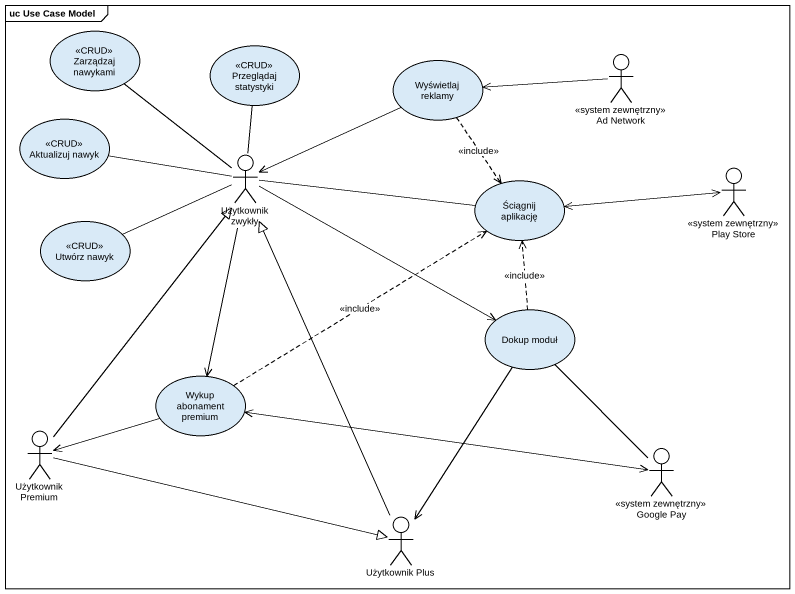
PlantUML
@startuml
mainframe uc Use Case Model
usecase "Zarządzaj nawykami" as Zarządzaj_nawykami <<CRUD>>
usecase "Przeglądaj statystyki" as Przeglądaj_statystyki <<CRUD>>
actor "Ad Network" as Ad_Network <<system zewnętrzny>>
usecase "Wyświetlaj reklamy" as Wyświetlaj_reklamy
usecase "Aktualizuj nawyk" as Aktualizuj_nawyk <<CRUD>>
actor "Użytkownik zwykły" as Użytkownik_zwykły
actor "Play Store" as Play_Store <<system zewnętrzny>>
usecase "Ściągnij aplikację" as Ściągnij_aplikację
usecase "Utwórz nawyk" as Utwórz_nawyk <<CRUD>>
usecase "Dokup moduł" as Dokup_moduł
usecase "Wykup abonament premium" as Wykup_abonament_premium
actor "Użytkownik Premium" as Użytkownik_Premium
actor "Google Pay" as Google_Pay <<system zewnętrzny>>
actor "Użytkownik Plus" as Użytkownik_Plus
Zarządzaj_nawykami -- Użytkownik_zwykły
Przeglądaj_statystyki -- Użytkownik_zwykły
Ad_Network -left-> Wyświetlaj_reklamy
Wyświetlaj_reklamy -left-> Użytkownik_zwykły
Wyświetlaj_reklamy ..> Ściągnij_aplikację : <<include>>
Aktualizuj_nawyk -right- Użytkownik_zwykły
Użytkownik_zwykły -right-> Dokup_moduł
Użytkownik_zwykły --> Wykup_abonament_premium
Play_Store <-left-> Ściągnij_aplikację
Ściągnij_aplikację -left- Użytkownik_zwykły
Utwórz_nawyk -right- Użytkownik_zwykły
Dokup_moduł .up.> Ściągnij_aplikację : <<include>>
Dokup_moduł -- Google_Pay
Dokup_moduł --> Użytkownik_Plus
Wykup_abonament_premium .up.> Ściągnij_aplikację : <<include>>
Wykup_abonament_premium -left-> Użytkownik_Premium
Wykup_abonament_premium <-right-> Google_Pay
Użytkownik_Premium -up-|> Użytkownik_zwykły
Użytkownik_Premium -right-|> Użytkownik_Plus
Użytkownik_Plus -up-|> Użytkownik_zwykły
@enduml
